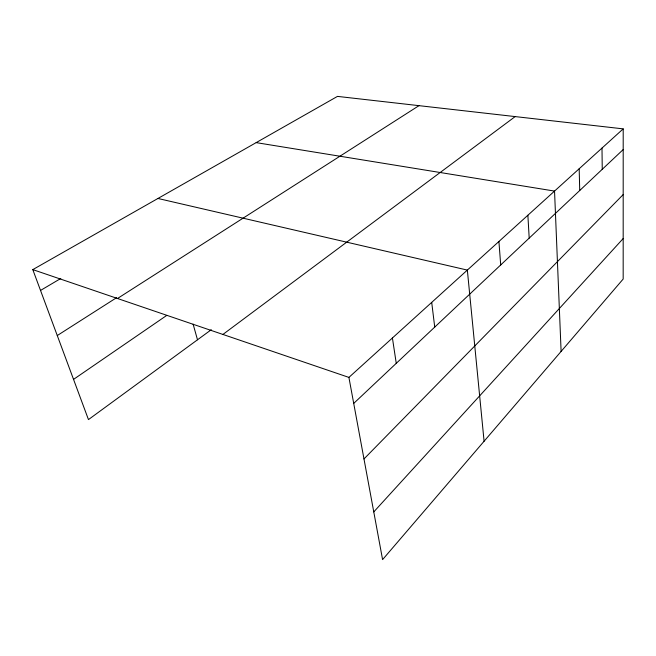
<?xml version="1.0" encoding="UTF-8"?>
<svg xmlns="http://www.w3.org/2000/svg" width="656" height="656" viewBox="0 0 656 656"><rect width="100%" height="100%" fill="white"/><g stroke="black" fill="none" stroke-linecap="round" stroke-linejoin="round"><path stroke-width="0.98" d="M623.2 128.871L623.175 279.046L382.587 559.609L348.91 377.405L623.2 128.871L337.479 96.391L32.8 269.616L88.462 419.594L211.298 329.697M373.772 511.901L623.184 238.546M363.982 458.946L623.192 194.578M353.715 403.407L623.2 149.568M222.901 334.445L515.173 116.588M73.538 379.389L166.739 315.413M57.269 335.544L116.547 297.709M117.498 298.496L418.971 105.657M40.524 290.436L60.795 278.472M256.168 142.623L554.541 191.085L561.11 351.427M157.94 198.473L467.343 270.092L484.087 441.242M32.8 269.616L348.91 377.405M193.118 324.138L197.497 339.792M392.419 337.979L396.257 363.334M431.705 302.391L434.731 327.09M498.913 241.49L500.708 264.942M527.875 215.25L529.195 238.112M579.174 168.764L579.732 190.511M601.995 148.084L602.249 169.297"/></g></svg>
